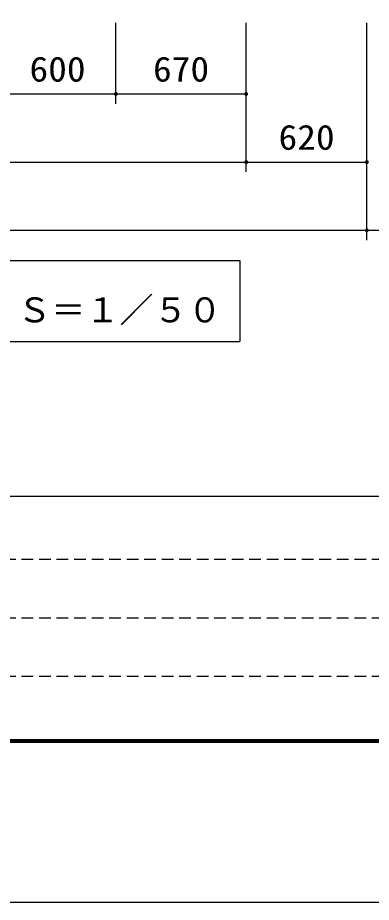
# Model space of a CAD drawing. Units: millimetres, scale not verified. Extents: x -14850 to 14850, y -10500 to 10500.
# Drawn here: x -8140 to -6323, y -10500 to -5957 of the extents above; entities that cross this region are included whole.
import ezdxf
from ezdxf.enums import TextEntityAlignment as Align

# ---------------------------------------------------------------- set-up
doc = ezdxf.new("R2010")
doc.units = ezdxf.units.MM
doc.header["$LTSCALE"] = 50
doc.linetypes.add('DASHED1', pattern=[1.8, 1.2, -0.6])
for name, color, linetype, lineweight in [('0-3_製作', 5, 'Continuous', 25), ('0-7_水管', 3, 'Continuous', 25), ('0-8_図面枠', 7, 'Continuous', 25), ('0-9_Axis_waku', 7, 'Continuous', 25)]:
    doc.layers.add(name, color=color, linetype=linetype, lineweight=lineweight)
doc.styles.add('ＭＳ ゴシック', font='')
doc.styles.get('ＭＳ ゴシック').set_extended_font_data('MS Gothic')

msp = doc.modelspace()

# ---------------------------------------------------------------- linework, layer by layer
at = {"layer": '0-3_製作', "color": 2}
for p, q in [((-7635.79, -6398.79), (-7635.79, -5983.59)), ((-6965.79, -6748.79), (-6965.79, -5983.59)), ((-6345.79, -7098.79), (-6345.79, -5983.59)), ((-8235.79, -6348.79), (-7635.79, -6348.79)), ((-7635.79, -6348.79), (-6965.79, -6348.79)), ((-10365.79, -6698.79), (-6965.79, -6698.79)), ((-6965.79, -6698.79), (-6345.79, -6698.79)), ((-10365.79, -7048.79), (-6345.79, -7048.79)), ((-6345.79, -7048.79), (-6245.79, -7048.79))]:
    msp.add_line(p, q, dxfattribs=at)
at = {"layer": '0-3_製作'}
for points in [[(-7645.77, -6348.16), (-7635.79, -6348.79), (-7645.79, -6348.79)], [(-7645.79, -6348.79), (-7637.66, -6358.61), (-7645.71, -6350.04)], [(-7645.79, -6348.79), (-7636.42, -6358.77), (-7637.66, -6358.61)], [(-7635.79, -6348.79), (-7636.42, -6358.77), (-7645.79, -6348.79)], [(-7645.61, -6346.91), (-7635.79, -6348.79), (-7645.77, -6348.16)], [(-7645.71, -6350.04), (-7638.88, -6358.3), (-7645.47, -6351.27)], [(-7645.71, -6350.04), (-7637.66, -6358.61), (-7638.88, -6358.3)], [(-7645.3, -6345.7), (-7635.79, -6348.79), (-7645.61, -6346.91)], [(-7645.47, -6351.27), (-7640.05, -6357.83), (-7645.09, -6352.47)], [(-7645.47, -6351.27), (-7638.88, -6358.3), (-7640.05, -6357.83)], [(-7644.84, -6344.53), (-7635.79, -6348.79), (-7645.3, -6345.7)], [(-7645.09, -6352.47), (-7641.15, -6357.23), (-7644.55, -6353.6)], [(-7645.09, -6352.47), (-7640.05, -6357.83), (-7641.15, -6357.23)], [(-7644.23, -6343.43), (-7635.79, -6348.79), (-7644.84, -6344.53)], [(-7644.55, -6353.6), (-7642.16, -6356.49), (-7643.88, -6354.66)], [(-7644.55, -6353.6), (-7641.15, -6357.23), (-7642.16, -6356.49)], [(-7643.49, -6342.41), (-7635.79, -6348.79), (-7644.23, -6343.43)], [(-7643.88, -6354.66), (-7642.16, -6356.49), (-7643.08, -6355.63)], [(-7642.63, -6341.5), (-7635.79, -6348.79), (-7643.49, -6342.41)], [(-7641.67, -6340.7), (-7635.79, -6348.79), (-7642.63, -6341.5)], [(-7641.67, -6340.7), (-7635.79, -6338.79), (-7635.79, -6348.79)], [(-7640.61, -6340.02), (-7635.79, -6338.79), (-7641.67, -6340.7)], [(-7639.47, -6339.49), (-7635.79, -6338.79), (-7640.61, -6340.02)], [(-7638.28, -6339.1), (-7635.79, -6338.79), (-7639.47, -6339.49)], [(-7637.04, -6338.86), (-7635.79, -6338.79), (-7638.28, -6339.1)], [(-7635.79, -6348.79), (-7635.79, -6358.79), (-7636.42, -6358.77)], [(-7635.79, -6338.79), (-7625.79, -6348.79), (-7635.79, -6348.79)], [(-7635.16, -6338.81), (-7625.79, -6348.79), (-7635.79, -6338.79)], [(-7635.79, -6348.79), (-7634.54, -6358.71), (-7635.79, -6358.79)], [(-7635.79, -6348.79), (-7633.3, -6358.47), (-7634.54, -6358.71)], [(-7635.79, -6348.79), (-7632.11, -6358.08), (-7633.3, -6358.47)], [(-7635.79, -6348.79), (-7630.97, -6357.55), (-7632.11, -6358.08)], [(-7635.79, -6348.79), (-7629.91, -6356.88), (-7630.97, -6357.55)], [(-7635.79, -6348.79), (-7628.94, -6356.08), (-7629.91, -6356.88)], [(-7625.79, -6348.79), (-7628.94, -6356.08), (-7635.79, -6348.79)], [(-7633.92, -6338.96), (-7625.79, -6348.79), (-7635.16, -6338.81)], [(-7633.92, -6338.96), (-7625.87, -6347.53), (-7625.79, -6348.79)], [(-7632.7, -6339.28), (-7625.87, -6347.53), (-7633.92, -6338.96)], [(-7632.7, -6339.28), (-7626.1, -6346.3), (-7625.87, -6347.53)], [(-7631.53, -6339.74), (-7626.1, -6346.3), (-7632.7, -6339.28)], [(-7631.53, -6339.74), (-7626.49, -6345.1), (-7626.1, -6346.3)], [(-7630.43, -6340.34), (-7626.49, -6345.1), (-7631.53, -6339.74)], [(-7630.43, -6340.34), (-7627.03, -6343.97), (-7626.49, -6345.1)], [(-7629.41, -6341.08), (-7627.03, -6343.97), (-7630.43, -6340.34)], [(-7629.41, -6341.08), (-7627.7, -6342.91), (-7627.03, -6343.97)], [(-7628.5, -6341.94), (-7627.7, -6342.91), (-7629.41, -6341.08)], [(-7625.79, -6348.79), (-7628.08, -6355.16), (-7628.94, -6356.08)], [(-7625.79, -6348.79), (-7627.35, -6354.14), (-7628.08, -6355.16)], [(-7625.79, -6348.79), (-7626.74, -6353.04), (-7627.35, -6354.14)], [(-7625.79, -6348.79), (-7626.28, -6351.88), (-7626.74, -6353.04)], [(-7625.79, -6348.79), (-7625.97, -6350.66), (-7626.28, -6351.88)], [(-7625.79, -6348.79), (-7625.81, -6349.41), (-7625.97, -6350.66)], [(-6975.77, -6348.16), (-6965.79, -6348.79), (-6975.79, -6348.79)], [(-6975.79, -6348.79), (-6967.66, -6358.61), (-6975.71, -6350.04)], [(-6975.79, -6348.79), (-6966.42, -6358.77), (-6967.66, -6358.61)], [(-6965.79, -6348.79), (-6966.42, -6358.77), (-6975.79, -6348.79)], [(-6975.61, -6346.91), (-6965.79, -6348.79), (-6975.77, -6348.16)], [(-6975.71, -6350.04), (-6968.88, -6358.3), (-6975.48, -6351.27)], [(-6975.71, -6350.04), (-6967.66, -6358.61), (-6968.88, -6358.3)], [(-6975.3, -6345.7), (-6965.79, -6348.79), (-6975.61, -6346.91)], [(-6975.48, -6351.27), (-6970.05, -6357.83), (-6975.09, -6352.47)], [(-6975.48, -6351.27), (-6968.88, -6358.3), (-6970.05, -6357.83)], [(-6974.84, -6344.53), (-6965.79, -6348.79), (-6975.3, -6345.7)], [(-6975.09, -6352.47), (-6971.15, -6357.23), (-6974.55, -6353.6)], [(-6975.09, -6352.47), (-6970.05, -6357.83), (-6971.15, -6357.23)], [(-6974.23, -6343.43), (-6965.79, -6348.79), (-6974.84, -6344.53)], [(-6974.55, -6353.6), (-6972.16, -6356.49), (-6973.88, -6354.66)], [(-6974.55, -6353.6), (-6971.15, -6357.23), (-6972.16, -6356.49)], [(-6973.49, -6342.41), (-6965.79, -6348.79), (-6974.23, -6343.43)], [(-6973.88, -6354.66), (-6972.16, -6356.49), (-6973.08, -6355.63)], [(-6972.63, -6341.5), (-6965.79, -6348.79), (-6973.49, -6342.41)], [(-6971.67, -6340.7), (-6965.79, -6348.79), (-6972.63, -6341.5)], [(-6971.67, -6340.7), (-6965.79, -6338.79), (-6965.79, -6348.79)], [(-6970.61, -6340.02), (-6965.79, -6338.79), (-6971.67, -6340.7)], [(-6969.47, -6339.49), (-6965.79, -6338.79), (-6970.61, -6340.02)], [(-6968.28, -6339.1), (-6965.79, -6338.79), (-6969.47, -6339.49)], [(-6967.04, -6338.86), (-6965.79, -6338.79), (-6968.28, -6339.1)], [(-6965.79, -6348.79), (-6965.79, -6358.79), (-6966.42, -6358.77)], [(-6965.79, -6338.79), (-6955.79, -6348.79), (-6965.79, -6348.79)], [(-6965.16, -6338.81), (-6955.79, -6348.79), (-6965.79, -6338.79)], [(-6965.79, -6348.79), (-6964.54, -6358.71), (-6965.79, -6358.79)], [(-6965.79, -6348.79), (-6963.3, -6358.47), (-6964.54, -6358.71)], [(-6965.79, -6348.79), (-6962.11, -6358.08), (-6963.3, -6358.47)], [(-6965.79, -6348.79), (-6960.97, -6357.55), (-6962.11, -6358.08)], [(-6965.79, -6348.79), (-6959.91, -6356.88), (-6960.97, -6357.55)], [(-6965.79, -6348.79), (-6958.94, -6356.08), (-6959.91, -6356.88)], [(-6955.79, -6348.79), (-6958.94, -6356.08), (-6965.79, -6348.79)], [(-6963.92, -6338.96), (-6955.79, -6348.79), (-6965.16, -6338.81)], [(-6963.92, -6338.96), (-6955.87, -6347.53), (-6955.79, -6348.79)], [(-6962.7, -6339.28), (-6955.87, -6347.53), (-6963.92, -6338.96)], [(-6962.7, -6339.28), (-6956.1, -6346.3), (-6955.87, -6347.53)], [(-6961.53, -6339.74), (-6956.1, -6346.3), (-6962.7, -6339.28)], [(-6961.53, -6339.74), (-6956.49, -6345.1), (-6956.1, -6346.3)], [(-6960.43, -6340.34), (-6956.49, -6345.1), (-6961.53, -6339.74)], [(-6960.43, -6340.34), (-6957.03, -6343.97), (-6956.49, -6345.1)], [(-6959.41, -6341.08), (-6957.03, -6343.97), (-6960.43, -6340.34)], [(-6959.41, -6341.08), (-6957.7, -6342.91), (-6957.03, -6343.97)], [(-6958.5, -6341.94), (-6957.7, -6342.91), (-6959.41, -6341.08)], [(-6955.79, -6348.79), (-6958.08, -6355.16), (-6958.94, -6356.08)], [(-6955.79, -6348.79), (-6957.35, -6354.14), (-6958.08, -6355.16)], [(-6955.79, -6348.79), (-6956.74, -6353.04), (-6957.35, -6354.14)], [(-6955.79, -6348.79), (-6956.28, -6351.88), (-6956.74, -6353.04)], [(-6955.79, -6348.79), (-6955.97, -6350.66), (-6956.28, -6351.88)], [(-6955.79, -6348.79), (-6955.81, -6349.41), (-6955.97, -6350.66)], [(-6975.77, -6698.16), (-6965.79, -6698.79), (-6975.79, -6698.79)], [(-6975.79, -6698.79), (-6966.42, -6708.77), (-6975.71, -6700.04)], [(-6975.79, -6698.79), (-6965.79, -6708.79), (-6966.42, -6708.77)], [(-6965.79, -6698.79), (-6965.79, -6708.79), (-6975.79, -6698.79)], [(-6975.61, -6696.91), (-6965.79, -6698.79), (-6975.77, -6698.16)], [(-6975.71, -6700.04), (-6967.66, -6708.61), (-6975.48, -6701.27)], [(-6975.71, -6700.04), (-6966.42, -6708.77), (-6967.66, -6708.61)], [(-6975.3, -6695.7), (-6965.79, -6698.79), (-6975.61, -6696.91)], [(-6975.48, -6701.27), (-6968.88, -6708.3), (-6975.09, -6702.47)], [(-6975.48, -6701.27), (-6967.66, -6708.61), (-6968.88, -6708.3)], [(-6974.84, -6694.53), (-6965.79, -6698.79), (-6975.3, -6695.7)], [(-6975.09, -6702.47), (-6970.05, -6707.83), (-6974.55, -6703.6)], [(-6975.09, -6702.47), (-6968.88, -6708.3), (-6970.05, -6707.83)], [(-6974.23, -6693.43), (-6965.79, -6698.79), (-6974.84, -6694.53)], [(-6974.55, -6703.6), (-6971.15, -6707.23), (-6973.88, -6704.66)], [(-6974.55, -6703.6), (-6970.05, -6707.83), (-6971.15, -6707.23)], [(-6973.49, -6692.41), (-6965.79, -6698.79), (-6974.23, -6693.43)], [(-6973.88, -6704.66), (-6972.16, -6706.49), (-6973.08, -6705.63)], [(-6973.88, -6704.66), (-6971.15, -6707.23), (-6972.16, -6706.49)], [(-6972.63, -6691.5), (-6965.79, -6698.79), (-6973.49, -6692.41)], [(-6972.63, -6691.5), (-6965.79, -6688.79), (-6965.79, -6698.79)], [(-6971.67, -6690.7), (-6965.79, -6688.79), (-6972.63, -6691.5)], [(-6970.61, -6690.02), (-6965.79, -6688.79), (-6971.67, -6690.7)], [(-6969.47, -6689.49), (-6965.79, -6688.79), (-6970.61, -6690.02)], [(-6968.28, -6689.1), (-6965.79, -6688.79), (-6969.47, -6689.49)], [(-6967.04, -6688.86), (-6965.79, -6688.79), (-6968.28, -6689.1)], [(-6965.79, -6688.79), (-6955.79, -6698.79), (-6965.79, -6698.79)], [(-6965.16, -6688.81), (-6955.79, -6698.79), (-6965.79, -6688.79)], [(-6965.79, -6698.79), (-6964.54, -6708.71), (-6965.79, -6708.79)], [(-6965.79, -6698.79), (-6963.3, -6708.47), (-6964.54, -6708.71)], [(-6965.79, -6698.79), (-6962.11, -6708.08), (-6963.3, -6708.47)], [(-6965.79, -6698.79), (-6960.97, -6707.55), (-6962.11, -6708.08)], [(-6965.79, -6698.79), (-6959.91, -6706.88), (-6960.97, -6707.55)], [(-6965.79, -6698.79), (-6958.94, -6706.08), (-6959.91, -6706.88)], [(-6965.79, -6698.79), (-6958.08, -6705.16), (-6958.94, -6706.08)], [(-6955.79, -6698.79), (-6958.08, -6705.16), (-6965.79, -6698.79)], [(-6965.16, -6688.81), (-6955.87, -6697.53), (-6955.79, -6698.79)], [(-6963.92, -6688.96), (-6955.87, -6697.53), (-6965.16, -6688.81)], [(-6963.92, -6688.96), (-6956.1, -6696.3), (-6955.87, -6697.53)], [(-6962.7, -6689.28), (-6956.1, -6696.3), (-6963.92, -6688.96)], [(-6962.7, -6689.28), (-6956.49, -6695.1), (-6956.1, -6696.3)], [(-6961.53, -6689.74), (-6956.49, -6695.1), (-6962.7, -6689.28)], [(-6961.53, -6689.74), (-6957.03, -6693.97), (-6956.49, -6695.1)], [(-6960.43, -6690.34), (-6957.03, -6693.97), (-6961.53, -6689.74)], [(-6960.43, -6690.34), (-6957.7, -6692.91), (-6957.03, -6693.97)], [(-6959.41, -6691.08), (-6957.7, -6692.91), (-6960.43, -6690.34)], [(-6959.41, -6691.08), (-6958.5, -6691.94), (-6957.7, -6692.91)], [(-6955.79, -6698.79), (-6957.35, -6704.14), (-6958.08, -6705.16)], [(-6955.79, -6698.79), (-6956.74, -6703.04), (-6957.35, -6704.14)], [(-6955.79, -6698.79), (-6956.28, -6701.88), (-6956.74, -6703.04)], [(-6955.79, -6698.79), (-6955.97, -6700.66), (-6956.28, -6701.88)], [(-6955.79, -6698.79), (-6955.81, -6699.41), (-6955.97, -6700.66)], [(-6355.77, -6698.16), (-6345.79, -6698.79), (-6355.79, -6698.79)], [(-6355.79, -6698.79), (-6346.42, -6708.77), (-6355.71, -6700.04)], [(-6355.79, -6698.79), (-6345.79, -6708.79), (-6346.42, -6708.77)], [(-6355.79, -6698.79), (-6345.79, -6698.79), (-6345.79, -6708.79)], [(-6355.61, -6696.91), (-6345.79, -6698.79), (-6355.77, -6698.16)], [(-6355.71, -6700.04), (-6347.66, -6708.61), (-6355.47, -6701.27)], [(-6355.71, -6700.04), (-6346.42, -6708.77), (-6347.66, -6708.61)], [(-6355.3, -6695.7), (-6345.79, -6698.79), (-6355.61, -6696.91)], [(-6355.47, -6701.27), (-6348.88, -6708.3), (-6355.09, -6702.47)], [(-6355.47, -6701.27), (-6347.66, -6708.61), (-6348.88, -6708.3)], [(-6354.84, -6694.53), (-6345.79, -6698.79), (-6355.3, -6695.7)], [(-6355.09, -6702.47), (-6350.05, -6707.83), (-6354.55, -6703.6)], [(-6355.09, -6702.47), (-6348.88, -6708.3), (-6350.05, -6707.83)], [(-6354.23, -6693.43), (-6345.79, -6698.79), (-6354.84, -6694.53)], [(-6354.55, -6703.6), (-6351.15, -6707.23), (-6353.88, -6704.66)], [(-6354.55, -6703.6), (-6350.05, -6707.83), (-6351.15, -6707.23)], [(-6353.49, -6692.41), (-6345.79, -6698.79), (-6354.23, -6693.43)], [(-6353.88, -6704.66), (-6352.16, -6706.49), (-6353.08, -6705.63)], [(-6353.88, -6704.66), (-6351.15, -6707.23), (-6352.16, -6706.49)], [(-6352.63, -6691.5), (-6345.79, -6698.79), (-6353.49, -6692.41)], [(-6352.63, -6691.5), (-6345.79, -6688.79), (-6345.79, -6698.79)], [(-6351.67, -6690.7), (-6345.79, -6688.79), (-6352.63, -6691.5)], [(-6350.61, -6690.02), (-6345.79, -6688.79), (-6351.67, -6690.7)], [(-6349.47, -6689.49), (-6345.79, -6688.79), (-6350.61, -6690.02)], [(-6348.28, -6689.1), (-6345.79, -6688.79), (-6349.47, -6689.49)], [(-6347.04, -6688.86), (-6345.79, -6688.79), (-6348.28, -6689.1)], [(-6345.79, -6688.79), (-6335.79, -6698.79), (-6345.79, -6698.79)], [(-6345.79, -6688.79), (-6335.87, -6697.53), (-6335.79, -6698.79)], [(-6345.16, -6688.81), (-6335.87, -6697.53), (-6345.79, -6688.79)], [(-6345.79, -6698.79), (-6344.54, -6708.71), (-6345.79, -6708.79)], [(-6345.79, -6698.79), (-6343.3, -6708.47), (-6344.54, -6708.71)], [(-6345.79, -6698.79), (-6342.11, -6708.08), (-6343.3, -6708.47)], [(-6345.79, -6698.79), (-6340.97, -6707.55), (-6342.11, -6708.08)], [(-6345.79, -6698.79), (-6339.91, -6706.88), (-6340.97, -6707.55)], [(-6345.79, -6698.79), (-6338.94, -6706.08), (-6339.91, -6706.88)], [(-6345.79, -6698.79), (-6338.08, -6705.16), (-6338.94, -6706.08)], [(-6335.79, -6698.79), (-6338.08, -6705.16), (-6345.79, -6698.79)], [(-6343.91, -6688.96), (-6335.87, -6697.53), (-6345.16, -6688.81)], [(-6343.91, -6688.96), (-6336.1, -6696.3), (-6335.87, -6697.53)], [(-6342.7, -6689.28), (-6336.1, -6696.3), (-6343.91, -6688.96)], [(-6342.7, -6689.28), (-6336.49, -6695.1), (-6336.1, -6696.3)], [(-6341.53, -6689.74), (-6336.49, -6695.1), (-6342.7, -6689.28)], [(-6341.53, -6689.74), (-6337.03, -6693.97), (-6336.49, -6695.1)], [(-6340.43, -6690.34), (-6337.03, -6693.97), (-6341.53, -6689.74)], [(-6340.43, -6690.34), (-6337.7, -6692.91), (-6337.03, -6693.97)], [(-6339.41, -6691.08), (-6337.7, -6692.91), (-6340.43, -6690.34)], [(-6339.41, -6691.08), (-6338.5, -6691.94), (-6337.7, -6692.91)], [(-6335.79, -6698.79), (-6337.35, -6704.14), (-6338.08, -6705.16)], [(-6335.79, -6698.79), (-6336.74, -6703.04), (-6337.35, -6704.14)], [(-6335.79, -6698.79), (-6336.28, -6701.88), (-6336.74, -6703.04)], [(-6335.79, -6698.79), (-6335.97, -6700.66), (-6336.28, -6701.88)], [(-6335.79, -6698.79), (-6335.81, -6699.41), (-6335.97, -6700.66)], [(-6352.63, -7041.5), (-6345.79, -7048.79), (-6353.49, -7042.41)], [(-6352.63, -7041.5), (-6345.79, -7038.79), (-6345.79, -7048.79)], [(-6351.67, -7040.7), (-6345.79, -7038.79), (-6352.63, -7041.5)], [(-6350.61, -7040.02), (-6345.79, -7038.79), (-6351.67, -7040.7)], [(-6349.47, -7039.49), (-6345.79, -7038.79), (-6350.61, -7040.02)], [(-6348.28, -7039.1), (-6345.79, -7038.79), (-6349.47, -7039.49)], [(-6347.04, -7038.86), (-6345.79, -7038.79), (-6348.28, -7039.1)], [(-6345.79, -7038.79), (-6335.79, -7048.79), (-6345.79, -7048.79)], [(-6345.79, -7038.79), (-6335.87, -7047.53), (-6335.79, -7048.79)], [(-6345.16, -7038.81), (-6335.87, -7047.53), (-6345.79, -7038.79)], [(-6345.16, -7038.81), (-6336.1, -7046.3), (-6335.87, -7047.53)], [(-6343.91, -7038.96), (-6336.1, -7046.3), (-6345.16, -7038.81)], [(-6343.91, -7038.96), (-6336.49, -7045.1), (-6336.1, -7046.3)], [(-6342.7, -7039.28), (-6336.49, -7045.1), (-6343.91, -7038.96)], [(-6342.7, -7039.28), (-6337.03, -7043.97), (-6336.49, -7045.1)], [(-6341.53, -7039.74), (-6337.03, -7043.97), (-6342.7, -7039.28)], [(-6341.53, -7039.74), (-6337.7, -7042.91), (-6337.03, -7043.97)], [(-6340.43, -7040.34), (-6337.7, -7042.91), (-6341.53, -7039.74)], [(-6340.43, -7040.34), (-6338.5, -7041.94), (-6337.7, -7042.91)], [(-6339.41, -7041.08), (-6338.5, -7041.94), (-6340.43, -7040.34)], [(-6355.77, -7048.16), (-6345.79, -7048.79), (-6355.79, -7048.79)], [(-6355.79, -7048.79), (-6345.79, -7058.79), (-6355.71, -7050.04)], [(-6355.79, -7048.79), (-6345.79, -7048.79), (-6345.79, -7058.79)], [(-6355.61, -7046.91), (-6345.79, -7048.79), (-6355.77, -7048.16)], [(-6355.71, -7050.04), (-6346.42, -7058.77), (-6355.47, -7051.27)], [(-6355.71, -7050.04), (-6345.79, -7058.79), (-6346.42, -7058.77)], [(-6355.3, -7045.7), (-6345.79, -7048.79), (-6355.61, -7046.91)], [(-6355.47, -7051.27), (-6347.66, -7058.61), (-6355.09, -7052.47)], [(-6355.47, -7051.27), (-6346.42, -7058.77), (-6347.66, -7058.61)], [(-6354.84, -7044.53), (-6345.79, -7048.79), (-6355.3, -7045.7)], [(-6355.09, -7052.47), (-6348.88, -7058.3), (-6354.55, -7053.6)], [(-6355.09, -7052.47), (-6347.66, -7058.61), (-6348.88, -7058.3)], [(-6354.23, -7043.43), (-6345.79, -7048.79), (-6354.84, -7044.53)], [(-6354.55, -7053.6), (-6350.05, -7057.83), (-6353.88, -7054.66)], [(-6354.55, -7053.6), (-6348.88, -7058.3), (-6350.05, -7057.83)], [(-6353.49, -7042.41), (-6345.79, -7048.79), (-6354.23, -7043.43)], [(-6353.88, -7054.66), (-6351.15, -7057.23), (-6353.08, -7055.63)], [(-6353.88, -7054.66), (-6350.05, -7057.83), (-6351.15, -7057.23)], [(-6353.08, -7055.63), (-6351.15, -7057.23), (-6352.16, -7056.49)], [(-6345.79, -7048.79), (-6344.54, -7058.71), (-6345.79, -7058.79)], [(-6345.79, -7048.79), (-6343.3, -7058.47), (-6344.54, -7058.71)], [(-6345.79, -7048.79), (-6342.11, -7058.08), (-6343.3, -7058.47)], [(-6345.79, -7048.79), (-6340.97, -7057.55), (-6342.11, -7058.08)], [(-6345.79, -7048.79), (-6339.91, -7056.88), (-6340.97, -7057.55)], [(-6345.79, -7048.79), (-6338.94, -7056.08), (-6339.91, -7056.88)], [(-6345.79, -7048.79), (-6338.08, -7055.16), (-6338.94, -7056.08)], [(-6335.79, -7048.79), (-6338.08, -7055.16), (-6345.79, -7048.79)], [(-6335.79, -7048.79), (-6337.35, -7054.14), (-6338.08, -7055.16)], [(-6335.79, -7048.79), (-6336.74, -7053.04), (-6337.35, -7054.14)], [(-6335.79, -7048.79), (-6336.28, -7051.88), (-6336.74, -7053.04)], [(-6335.79, -7048.79), (-6335.97, -7050.66), (-6336.28, -7051.88)], [(-6335.79, -7048.79), (-6335.81, -7049.41), (-6335.97, -7050.66)]]:
    msp.add_solid(points, dxfattribs=at)
at = {"layer": '0-7_水管'}
msp.add_line((-10331.38, -7620.61), (-6998.05, -7620.61), dxfattribs=at)
msp.add_lwpolyline([(-10331.38, -7203.95), (-6998.05, -7203.95), (-6998.05, -7620.61)], dxfattribs=at)
at = {"layer": '0-8_図面枠'}
msp.add_lwpolyline([(-14850, -10500), (14850, -10500), (14850, 10500), (-14850, 10500)], close=True, dxfattribs=at)
at = {"layer": '0-9_Axis_waku'}
for p, q in [((-12950, -8415), (14000, -8415)), ((14011, -9676.01), (-12961, -9676.01)), ((14010, -9675.01), (-12960, -9675.01)), ((14009, -9674.01), (-12959, -9674.01)), ((14008, -9673.01), (-12958, -9673.01)), ((14007, -9672.01), (-12957, -9672.01)), ((14006, -9671.01), (-12956, -9671.01)), ((14005, -9670.01), (-12955, -9670.01)), ((14004, -9669.01), (-12954, -9669.01)), ((14003, -9668.01), (-12953, -9668.01)), ((14002, -9667.01), (-12952, -9667.01)), ((14001, -9666.01), (-12951, -9666.01)), ((-12950, -9665), (14000, -9665)), ((14014, -9679.01), (-12964, -9679.01)), ((14013, -9678.01), (-12963, -9678.01)), ((14012, -9677.01), (-12962, -9677.01))]:
    msp.add_line(p, q, dxfattribs=at)
at = {"layer": '0-9_Axis_waku', "linetype": 'DASHED1'}
for p, q in [((400, -8740), (-12950, -8740)), ((400, -9040), (-12950, -9040)), ((400, -9340), (-12950, -9340))]:
    msp.add_line(p, q, dxfattribs=at)

# ---------------------------------------------------------------- texts
at = {"layer": '0-3_製作', "color": 4, "style": 'ＭＳ ゴシック', "width": 1.1}
for s, p in [('600', (-8079.54, -6323.79)), ('670', (-7444.54, -6323.79)), ('620', (-6799.54, -6673.79))]:
    msp.add_text(s, height=128.4, dxfattribs=at).set_placement(p, align=Align.BOTTOM_LEFT)
at = {"layer": '0-7_水管', "color": 4, "style": 'ＭＳ ゴシック'}
msp.add_text('Ｓ＝１／５０', height=128.4, dxfattribs=at).set_placement((-8142.24, -7560.19), align=Align.BOTTOM_LEFT)

doc.saveas('drawing.dxf')
